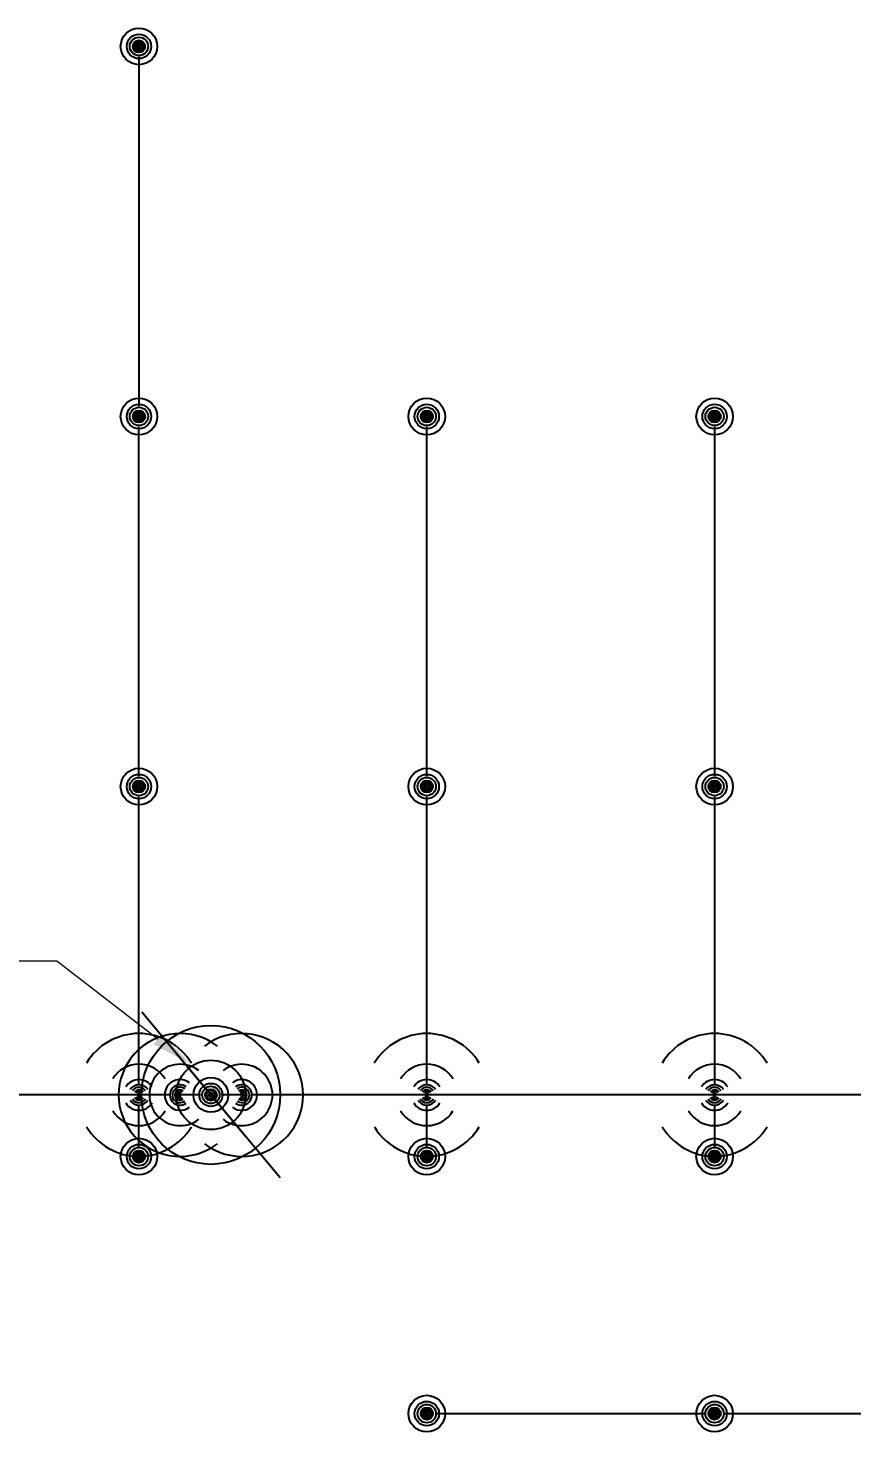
# Model space of a CAD drawing. Extents: x -24247 to 247, y -156 to 1335.
# Drawn here: x -1671 to -1351, y 529 to 1075 of the extents above; entities that cross this region are included whole.
import ezdxf
from ezdxf import colors
from ezdxf.entities.mleader import LeaderData, LeaderLine
from ezdxf.math import Vec2, Vec3

# ---------------------------------------------------------------- set-up
doc = ezdxf.new("R2010")
doc.units = 0
doc.header["$LTSCALE"] = 48
doc.header["$MEASUREMENT"] = 0
for name, color, linetype in [('F-DRYP-N', 3, 'Continuous'), ('F-DRYP-N @ 1 (1)', 3, 'Continuous'), ('F-DRYP-N @ 1 (2)', 3, 'Continuous'), ('F-DRYP-N @ 12', 3, 'Continuous'), ('F-DRYP-N @ 128', 3, 'Continuous'), ('F-DRYP-N @ 16', 3, 'Continuous'), ('F-DRYP-N @ 192', 3, 'Continuous'), ('F-DRYP-N @ 2', 3, 'Continuous'), ('F-DRYP-N @ 24', 3, 'Continuous'), ('F-DRYP-N @ 384', 3, 'Continuous'), ('F-DRYP-N @ 4', 3, 'Continuous'), ('F-DRYP-N @ 48', 3, 'Continuous'), ('F-DRYP-N @ 64', 3, 'Continuous'), ('F-DRYP-N @ 768', 3, 'Continuous'), ('F-DRYP-N @ 8', 3, 'Continuous'), ('F-DRYP-N @ 96', 3, 'Continuous'), ('F-SPRK-HEAD-N', 2, 'Continuous'), ('F-SPRK-HEAD-N @ 1 (1)', 2, 'Continuous'), ('F-SPRK-HEAD-N @ 1 (2)', 2, 'Continuous'), ('F-SPRK-HEAD-N @ 128', 2, 'Continuous'), ('F-SPRK-HEAD-N @ 192', 2, 'Continuous'), ('F-SPRK-HEAD-N @ 48', 2, 'Continuous'), ('F-SPRK-HEAD-N @ 64', 2, 'Continuous'), ('F-SPRK-HEAD-N @ 96', 2, 'Continuous')]:
    doc.layers.add(name, color=color, linetype=linetype)
doc.layers.add('G-ANNO-TEXT', color=70, linetype='Continuous', lineweight=0)
doc.styles.add('Arial', font='arial.ttf')

# ---------------------------------------------------------------- blocks, each defined once
blk = doc.blocks.new('*U14')
blk.add_circle((0, 0), 0.0371)
at = {"color": 7, "lineweight": 0}
blk.add_circle((0, 0), 0.0117, dxfattribs=at)
blk = doc.blocks.new('*U489')
at = {"layer": 'F-SPRK-HEAD-N @ 1 (1)'}
blk.add_blockref('*U14', (-1516, 635.74), dxfattribs=at)
at = {"layer": 'F-SPRK-HEAD-N @ 1 (2)'}
blk.add_blockref('*U14', (-1516, 635.74), dxfattribs=at)
at = {"layer": 'F-SPRK-HEAD-N @ 128', "xscale": 128, "yscale": 128, "zscale": 128}
blk.add_blockref('*U14', (-1516, 635.74), dxfattribs=at)
at = {"layer": 'F-SPRK-HEAD-N @ 192', "xscale": 192, "yscale": 192, "zscale": 192}
blk.add_blockref('*U14', (-1516, 635.74), dxfattribs=at)
at = {"layer": 'F-SPRK-HEAD-N @ 48', "xscale": 48, "yscale": 48, "zscale": 48}
blk.add_blockref('*U14', (-1516, 635.74), dxfattribs=at)
at = {"layer": 'F-SPRK-HEAD-N @ 64', "xscale": 64, "yscale": 64, "zscale": 64}
blk.add_blockref('*U14', (-1516, 635.74), dxfattribs=at)
at = {"layer": 'F-SPRK-HEAD-N @ 96', "xscale": 96, "yscale": 96, "zscale": 96}
blk.add_blockref('*U14', (-1516, 635.74), dxfattribs=at)
blk = doc.blocks.new('*U497')
at = {"layer": 'F-SPRK-HEAD-N @ 1 (1)'}
blk.add_blockref('*U14', (-1516, 779.74), dxfattribs=at)
at = {"layer": 'F-SPRK-HEAD-N @ 1 (2)'}
blk.add_blockref('*U14', (-1516, 779.74), dxfattribs=at)
at = {"layer": 'F-SPRK-HEAD-N @ 128', "xscale": 128, "yscale": 128, "zscale": 128}
blk.add_blockref('*U14', (-1516, 779.74), dxfattribs=at)
at = {"layer": 'F-SPRK-HEAD-N @ 192', "xscale": 192, "yscale": 192, "zscale": 192}
blk.add_blockref('*U14', (-1516, 779.74), dxfattribs=at)
at = {"layer": 'F-SPRK-HEAD-N @ 48', "xscale": 48, "yscale": 48, "zscale": 48}
blk.add_blockref('*U14', (-1516, 779.74), dxfattribs=at)
at = {"layer": 'F-SPRK-HEAD-N @ 64', "xscale": 64, "yscale": 64, "zscale": 64}
blk.add_blockref('*U14', (-1516, 779.74), dxfattribs=at)
at = {"layer": 'F-SPRK-HEAD-N @ 96', "xscale": 96, "yscale": 96, "zscale": 96}
blk.add_blockref('*U14', (-1516, 779.74), dxfattribs=at)
blk = doc.blocks.new('*U498')
at = {"layer": 'F-SPRK-HEAD-N @ 1 (1)'}
blk.add_blockref('*U14', (-1516, 923.74), dxfattribs=at)
at = {"layer": 'F-SPRK-HEAD-N @ 1 (2)'}
blk.add_blockref('*U14', (-1516, 923.74), dxfattribs=at)
at = {"layer": 'F-SPRK-HEAD-N @ 128', "xscale": 128, "yscale": 128, "zscale": 128}
blk.add_blockref('*U14', (-1516, 923.74), dxfattribs=at)
at = {"layer": 'F-SPRK-HEAD-N @ 192', "xscale": 192, "yscale": 192, "zscale": 192}
blk.add_blockref('*U14', (-1516, 923.74), dxfattribs=at)
at = {"layer": 'F-SPRK-HEAD-N @ 48', "xscale": 48, "yscale": 48, "zscale": 48}
blk.add_blockref('*U14', (-1516, 923.74), dxfattribs=at)
at = {"layer": 'F-SPRK-HEAD-N @ 64', "xscale": 64, "yscale": 64, "zscale": 64}
blk.add_blockref('*U14', (-1516, 923.74), dxfattribs=at)
at = {"layer": 'F-SPRK-HEAD-N @ 96', "xscale": 96, "yscale": 96, "zscale": 96}
blk.add_blockref('*U14', (-1516, 923.74), dxfattribs=at)
blk = doc.blocks.new('*U521')
at = {"layer": 'F-SPRK-HEAD-N @ 1 (1)'}
blk.add_blockref('*U14', (-1404, 635.74), dxfattribs=at)
at = {"layer": 'F-SPRK-HEAD-N @ 1 (2)'}
blk.add_blockref('*U14', (-1404, 635.74), dxfattribs=at)
at = {"layer": 'F-SPRK-HEAD-N @ 128', "xscale": 128, "yscale": 128, "zscale": 128}
blk.add_blockref('*U14', (-1404, 635.74), dxfattribs=at)
at = {"layer": 'F-SPRK-HEAD-N @ 192', "xscale": 192, "yscale": 192, "zscale": 192}
blk.add_blockref('*U14', (-1404, 635.74), dxfattribs=at)
at = {"layer": 'F-SPRK-HEAD-N @ 48', "xscale": 48, "yscale": 48, "zscale": 48}
blk.add_blockref('*U14', (-1404, 635.74), dxfattribs=at)
at = {"layer": 'F-SPRK-HEAD-N @ 64', "xscale": 64, "yscale": 64, "zscale": 64}
blk.add_blockref('*U14', (-1404, 635.74), dxfattribs=at)
at = {"layer": 'F-SPRK-HEAD-N @ 96', "xscale": 96, "yscale": 96, "zscale": 96}
blk.add_blockref('*U14', (-1404, 635.74), dxfattribs=at)
blk = doc.blocks.new('*U522')
at = {"layer": 'F-SPRK-HEAD-N @ 1 (1)'}
blk.add_blockref('*U14', (-1404, 779.74), dxfattribs=at)
at = {"layer": 'F-SPRK-HEAD-N @ 1 (2)'}
blk.add_blockref('*U14', (-1404, 779.74), dxfattribs=at)
at = {"layer": 'F-SPRK-HEAD-N @ 128', "xscale": 128, "yscale": 128, "zscale": 128}
blk.add_blockref('*U14', (-1404, 779.74), dxfattribs=at)
at = {"layer": 'F-SPRK-HEAD-N @ 192', "xscale": 192, "yscale": 192, "zscale": 192}
blk.add_blockref('*U14', (-1404, 779.74), dxfattribs=at)
at = {"layer": 'F-SPRK-HEAD-N @ 48', "xscale": 48, "yscale": 48, "zscale": 48}
blk.add_blockref('*U14', (-1404, 779.74), dxfattribs=at)
at = {"layer": 'F-SPRK-HEAD-N @ 64', "xscale": 64, "yscale": 64, "zscale": 64}
blk.add_blockref('*U14', (-1404, 779.74), dxfattribs=at)
at = {"layer": 'F-SPRK-HEAD-N @ 96', "xscale": 96, "yscale": 96, "zscale": 96}
blk.add_blockref('*U14', (-1404, 779.74), dxfattribs=at)
blk = doc.blocks.new('*U523')
at = {"layer": 'F-SPRK-HEAD-N @ 1 (1)'}
blk.add_blockref('*U14', (-1404, 923.74), dxfattribs=at)
at = {"layer": 'F-SPRK-HEAD-N @ 1 (2)'}
blk.add_blockref('*U14', (-1404, 923.74), dxfattribs=at)
at = {"layer": 'F-SPRK-HEAD-N @ 128', "xscale": 128, "yscale": 128, "zscale": 128}
blk.add_blockref('*U14', (-1404, 923.74), dxfattribs=at)
at = {"layer": 'F-SPRK-HEAD-N @ 192', "xscale": 192, "yscale": 192, "zscale": 192}
blk.add_blockref('*U14', (-1404, 923.74), dxfattribs=at)
at = {"layer": 'F-SPRK-HEAD-N @ 48', "xscale": 48, "yscale": 48, "zscale": 48}
blk.add_blockref('*U14', (-1404, 923.74), dxfattribs=at)
at = {"layer": 'F-SPRK-HEAD-N @ 64', "xscale": 64, "yscale": 64, "zscale": 64}
blk.add_blockref('*U14', (-1404, 923.74), dxfattribs=at)
at = {"layer": 'F-SPRK-HEAD-N @ 96', "xscale": 96, "yscale": 96, "zscale": 96}
blk.add_blockref('*U14', (-1404, 923.74), dxfattribs=at)
blk = doc.blocks.new('*U557')
at = {"layer": 'F-SPRK-HEAD-N @ 1 (1)'}
blk.add_blockref('*U14', (-1628, 635.74), dxfattribs=at)
at = {"layer": 'F-SPRK-HEAD-N @ 1 (2)'}
blk.add_blockref('*U14', (-1628, 635.74), dxfattribs=at)
at = {"layer": 'F-SPRK-HEAD-N @ 128', "xscale": 128, "yscale": 128, "zscale": 128}
blk.add_blockref('*U14', (-1628, 635.74), dxfattribs=at)
at = {"layer": 'F-SPRK-HEAD-N @ 192', "xscale": 192, "yscale": 192, "zscale": 192}
blk.add_blockref('*U14', (-1628, 635.74), dxfattribs=at)
at = {"layer": 'F-SPRK-HEAD-N @ 48', "xscale": 48, "yscale": 48, "zscale": 48}
blk.add_blockref('*U14', (-1628, 635.74), dxfattribs=at)
at = {"layer": 'F-SPRK-HEAD-N @ 64', "xscale": 64, "yscale": 64, "zscale": 64}
blk.add_blockref('*U14', (-1628, 635.74), dxfattribs=at)
at = {"layer": 'F-SPRK-HEAD-N @ 96', "xscale": 96, "yscale": 96, "zscale": 96}
blk.add_blockref('*U14', (-1628, 635.74), dxfattribs=at)
blk = doc.blocks.new('*U558')
at = {"layer": 'F-SPRK-HEAD-N @ 1 (1)'}
blk.add_blockref('*U14', (-1628, 779.74), dxfattribs=at)
at = {"layer": 'F-SPRK-HEAD-N @ 1 (2)'}
blk.add_blockref('*U14', (-1628, 779.74), dxfattribs=at)
at = {"layer": 'F-SPRK-HEAD-N @ 128', "xscale": 128, "yscale": 128, "zscale": 128}
blk.add_blockref('*U14', (-1628, 779.74), dxfattribs=at)
at = {"layer": 'F-SPRK-HEAD-N @ 192', "xscale": 192, "yscale": 192, "zscale": 192}
blk.add_blockref('*U14', (-1628, 779.74), dxfattribs=at)
at = {"layer": 'F-SPRK-HEAD-N @ 48', "xscale": 48, "yscale": 48, "zscale": 48}
blk.add_blockref('*U14', (-1628, 779.74), dxfattribs=at)
at = {"layer": 'F-SPRK-HEAD-N @ 64', "xscale": 64, "yscale": 64, "zscale": 64}
blk.add_blockref('*U14', (-1628, 779.74), dxfattribs=at)
at = {"layer": 'F-SPRK-HEAD-N @ 96', "xscale": 96, "yscale": 96, "zscale": 96}
blk.add_blockref('*U14', (-1628, 779.74), dxfattribs=at)
blk = doc.blocks.new('*U559')
at = {"layer": 'F-SPRK-HEAD-N @ 1 (1)'}
blk.add_blockref('*U14', (-1628, 923.74), dxfattribs=at)
at = {"layer": 'F-SPRK-HEAD-N @ 1 (2)'}
blk.add_blockref('*U14', (-1628, 923.74), dxfattribs=at)
at = {"layer": 'F-SPRK-HEAD-N @ 128', "xscale": 128, "yscale": 128, "zscale": 128}
blk.add_blockref('*U14', (-1628, 923.74), dxfattribs=at)
at = {"layer": 'F-SPRK-HEAD-N @ 192', "xscale": 192, "yscale": 192, "zscale": 192}
blk.add_blockref('*U14', (-1628, 923.74), dxfattribs=at)
at = {"layer": 'F-SPRK-HEAD-N @ 48', "xscale": 48, "yscale": 48, "zscale": 48}
blk.add_blockref('*U14', (-1628, 923.74), dxfattribs=at)
at = {"layer": 'F-SPRK-HEAD-N @ 64', "xscale": 64, "yscale": 64, "zscale": 64}
blk.add_blockref('*U14', (-1628, 923.74), dxfattribs=at)
at = {"layer": 'F-SPRK-HEAD-N @ 96', "xscale": 96, "yscale": 96, "zscale": 96}
blk.add_blockref('*U14', (-1628, 923.74), dxfattribs=at)
blk = doc.blocks.new('*U590')
at = {"layer": 'F-SPRK-HEAD-N @ 1 (1)'}
blk.add_blockref('*U14', (-1628, 1067.74), dxfattribs=at)
at = {"layer": 'F-SPRK-HEAD-N @ 1 (2)'}
blk.add_blockref('*U14', (-1628, 1067.74), dxfattribs=at)
at = {"layer": 'F-SPRK-HEAD-N @ 128', "xscale": 128, "yscale": 128, "zscale": 128}
blk.add_blockref('*U14', (-1628, 1067.74), dxfattribs=at)
at = {"layer": 'F-SPRK-HEAD-N @ 192', "xscale": 192, "yscale": 192, "zscale": 192}
blk.add_blockref('*U14', (-1628, 1067.74), dxfattribs=at)
at = {"layer": 'F-SPRK-HEAD-N @ 48', "xscale": 48, "yscale": 48, "zscale": 48}
blk.add_blockref('*U14', (-1628, 1067.74), dxfattribs=at)
at = {"layer": 'F-SPRK-HEAD-N @ 64', "xscale": 64, "yscale": 64, "zscale": 64}
blk.add_blockref('*U14', (-1628, 1067.74), dxfattribs=at)
at = {"layer": 'F-SPRK-HEAD-N @ 96', "xscale": 96, "yscale": 96, "zscale": 96}
blk.add_blockref('*U14', (-1628, 1067.74), dxfattribs=at)
blk = doc.blocks.new('*U647')
at = {"layer": 'F-SPRK-HEAD-N @ 1 (1)'}
blk.add_blockref('*U14', (-1516, 535.74), dxfattribs=at)
at = {"layer": 'F-SPRK-HEAD-N @ 1 (2)'}
blk.add_blockref('*U14', (-1516, 535.74), dxfattribs=at)
at = {"layer": 'F-SPRK-HEAD-N @ 128', "xscale": 128, "yscale": 128, "zscale": 128}
blk.add_blockref('*U14', (-1516, 535.74), dxfattribs=at)
at = {"layer": 'F-SPRK-HEAD-N @ 192', "xscale": 192, "yscale": 192, "zscale": 192}
blk.add_blockref('*U14', (-1516, 535.74), dxfattribs=at)
at = {"layer": 'F-SPRK-HEAD-N @ 48', "xscale": 48, "yscale": 48, "zscale": 48}
blk.add_blockref('*U14', (-1516, 535.74), dxfattribs=at)
at = {"layer": 'F-SPRK-HEAD-N @ 64', "xscale": 64, "yscale": 64, "zscale": 64}
blk.add_blockref('*U14', (-1516, 535.74), dxfattribs=at)
at = {"layer": 'F-SPRK-HEAD-N @ 96', "xscale": 96, "yscale": 96, "zscale": 96}
blk.add_blockref('*U14', (-1516, 535.74), dxfattribs=at)
blk = doc.blocks.new('*U648')
at = {"layer": 'F-SPRK-HEAD-N @ 1 (1)'}
blk.add_blockref('*U14', (-1404, 535.74), dxfattribs=at)
at = {"layer": 'F-SPRK-HEAD-N @ 1 (2)'}
blk.add_blockref('*U14', (-1404, 535.74), dxfattribs=at)
at = {"layer": 'F-SPRK-HEAD-N @ 128', "xscale": 128, "yscale": 128, "zscale": 128}
blk.add_blockref('*U14', (-1404, 535.74), dxfattribs=at)
at = {"layer": 'F-SPRK-HEAD-N @ 192', "xscale": 192, "yscale": 192, "zscale": 192}
blk.add_blockref('*U14', (-1404, 535.74), dxfattribs=at)
at = {"layer": 'F-SPRK-HEAD-N @ 48', "xscale": 48, "yscale": 48, "zscale": 48}
blk.add_blockref('*U14', (-1404, 535.74), dxfattribs=at)
at = {"layer": 'F-SPRK-HEAD-N @ 64', "xscale": 64, "yscale": 64, "zscale": 64}
blk.add_blockref('*U14', (-1404, 535.74), dxfattribs=at)
at = {"layer": 'F-SPRK-HEAD-N @ 96', "xscale": 96, "yscale": 96, "zscale": 96}
blk.add_blockref('*U14', (-1404, 535.74), dxfattribs=at)
blk = doc.blocks.new('*U43')
for start, end in [(31.27433, 148.72567), (211.43418, 328.56582)]:
    blk.add_arc((0, 0), 0.03112, start, end)
blk = doc.blocks.new('*U682')
at = {"layer": 'F-DRYP-N @ 1 (1)'}
blk.add_blockref('*U43', (-1628, 659.74), dxfattribs=at)
at = {"layer": 'F-DRYP-N @ 1 (2)'}
blk.add_blockref('*U43', (-1628, 659.74), dxfattribs=at)
at = {"layer": 'F-DRYP-N @ 12', "xscale": 12, "yscale": 12, "zscale": 12}
blk.add_blockref('*U43', (-1628, 659.74), dxfattribs=at)
at = {"layer": 'F-DRYP-N @ 128', "xscale": 128, "yscale": 128, "zscale": 128}
blk.add_blockref('*U43', (-1628, 659.74), dxfattribs=at)
at = {"layer": 'F-DRYP-N @ 16', "xscale": 16, "yscale": 16, "zscale": 16}
blk.add_blockref('*U43', (-1628, 659.74), dxfattribs=at)
at = {"layer": 'F-DRYP-N @ 192', "xscale": 192, "yscale": 192, "zscale": 192}
blk.add_blockref('*U43', (-1628, 659.74), dxfattribs=at)
at = {"layer": 'F-DRYP-N @ 2', "xscale": 2, "yscale": 2, "zscale": 2}
blk.add_blockref('*U43', (-1628, 659.74), dxfattribs=at)
at = {"layer": 'F-DRYP-N @ 24', "xscale": 24, "yscale": 24, "zscale": 24}
blk.add_blockref('*U43', (-1628, 659.74), dxfattribs=at)
at = {"layer": 'F-DRYP-N @ 384', "xscale": 384, "yscale": 384, "zscale": 384}
blk.add_blockref('*U43', (-1628, 659.74), dxfattribs=at)
at = {"layer": 'F-DRYP-N @ 4', "xscale": 4, "yscale": 4, "zscale": 4}
blk.add_blockref('*U43', (-1628, 659.74), dxfattribs=at)
at = {"layer": 'F-DRYP-N @ 48', "xscale": 48, "yscale": 48, "zscale": 48}
blk.add_blockref('*U43', (-1628, 659.74), dxfattribs=at)
at = {"layer": 'F-DRYP-N @ 64', "xscale": 64, "yscale": 64, "zscale": 64}
blk.add_blockref('*U43', (-1628, 659.74), dxfattribs=at)
at = {"layer": 'F-DRYP-N @ 768', "xscale": 768, "yscale": 768, "zscale": 768}
blk.add_blockref('*U43', (-1628, 659.74), dxfattribs=at)
at = {"layer": 'F-DRYP-N @ 8', "xscale": 8, "yscale": 8, "zscale": 8}
blk.add_blockref('*U43', (-1628, 659.74), dxfattribs=at)
at = {"layer": 'F-DRYP-N @ 96', "xscale": 96, "yscale": 96, "zscale": 96}
blk.add_blockref('*U43', (-1628, 659.74), dxfattribs=at)
blk = doc.blocks.new('*U683')
at = {"layer": 'F-DRYP-N @ 1 (1)'}
blk.add_blockref('*U43', (-1516, 659.74), dxfattribs=at)
at = {"layer": 'F-DRYP-N @ 1 (2)'}
blk.add_blockref('*U43', (-1516, 659.74), dxfattribs=at)
at = {"layer": 'F-DRYP-N @ 12', "xscale": 12, "yscale": 12, "zscale": 12}
blk.add_blockref('*U43', (-1516, 659.74), dxfattribs=at)
at = {"layer": 'F-DRYP-N @ 128', "xscale": 128, "yscale": 128, "zscale": 128}
blk.add_blockref('*U43', (-1516, 659.74), dxfattribs=at)
at = {"layer": 'F-DRYP-N @ 16', "xscale": 16, "yscale": 16, "zscale": 16}
blk.add_blockref('*U43', (-1516, 659.74), dxfattribs=at)
at = {"layer": 'F-DRYP-N @ 192', "xscale": 192, "yscale": 192, "zscale": 192}
blk.add_blockref('*U43', (-1516, 659.74), dxfattribs=at)
at = {"layer": 'F-DRYP-N @ 2', "xscale": 2, "yscale": 2, "zscale": 2}
blk.add_blockref('*U43', (-1516, 659.74), dxfattribs=at)
at = {"layer": 'F-DRYP-N @ 24', "xscale": 24, "yscale": 24, "zscale": 24}
blk.add_blockref('*U43', (-1516, 659.74), dxfattribs=at)
at = {"layer": 'F-DRYP-N @ 384', "xscale": 384, "yscale": 384, "zscale": 384}
blk.add_blockref('*U43', (-1516, 659.74), dxfattribs=at)
at = {"layer": 'F-DRYP-N @ 4', "xscale": 4, "yscale": 4, "zscale": 4}
blk.add_blockref('*U43', (-1516, 659.74), dxfattribs=at)
at = {"layer": 'F-DRYP-N @ 48', "xscale": 48, "yscale": 48, "zscale": 48}
blk.add_blockref('*U43', (-1516, 659.74), dxfattribs=at)
at = {"layer": 'F-DRYP-N @ 64', "xscale": 64, "yscale": 64, "zscale": 64}
blk.add_blockref('*U43', (-1516, 659.74), dxfattribs=at)
at = {"layer": 'F-DRYP-N @ 768', "xscale": 768, "yscale": 768, "zscale": 768}
blk.add_blockref('*U43', (-1516, 659.74), dxfattribs=at)
at = {"layer": 'F-DRYP-N @ 8', "xscale": 8, "yscale": 8, "zscale": 8}
blk.add_blockref('*U43', (-1516, 659.74), dxfattribs=at)
at = {"layer": 'F-DRYP-N @ 96', "xscale": 96, "yscale": 96, "zscale": 96}
blk.add_blockref('*U43', (-1516, 659.74), dxfattribs=at)
blk = doc.blocks.new('*U684')
at = {"layer": 'F-DRYP-N @ 1 (1)'}
blk.add_blockref('*U43', (-1404, 659.74), dxfattribs=at)
at = {"layer": 'F-DRYP-N @ 1 (2)'}
blk.add_blockref('*U43', (-1404, 659.74), dxfattribs=at)
at = {"layer": 'F-DRYP-N @ 12', "xscale": 12, "yscale": 12, "zscale": 12}
blk.add_blockref('*U43', (-1404, 659.74), dxfattribs=at)
at = {"layer": 'F-DRYP-N @ 128', "xscale": 128, "yscale": 128, "zscale": 128}
blk.add_blockref('*U43', (-1404, 659.74), dxfattribs=at)
at = {"layer": 'F-DRYP-N @ 16', "xscale": 16, "yscale": 16, "zscale": 16}
blk.add_blockref('*U43', (-1404, 659.74), dxfattribs=at)
at = {"layer": 'F-DRYP-N @ 192', "xscale": 192, "yscale": 192, "zscale": 192}
blk.add_blockref('*U43', (-1404, 659.74), dxfattribs=at)
at = {"layer": 'F-DRYP-N @ 2', "xscale": 2, "yscale": 2, "zscale": 2}
blk.add_blockref('*U43', (-1404, 659.74), dxfattribs=at)
at = {"layer": 'F-DRYP-N @ 24', "xscale": 24, "yscale": 24, "zscale": 24}
blk.add_blockref('*U43', (-1404, 659.74), dxfattribs=at)
at = {"layer": 'F-DRYP-N @ 384', "xscale": 384, "yscale": 384, "zscale": 384}
blk.add_blockref('*U43', (-1404, 659.74), dxfattribs=at)
at = {"layer": 'F-DRYP-N @ 4', "xscale": 4, "yscale": 4, "zscale": 4}
blk.add_blockref('*U43', (-1404, 659.74), dxfattribs=at)
at = {"layer": 'F-DRYP-N @ 48', "xscale": 48, "yscale": 48, "zscale": 48}
blk.add_blockref('*U43', (-1404, 659.74), dxfattribs=at)
at = {"layer": 'F-DRYP-N @ 64', "xscale": 64, "yscale": 64, "zscale": 64}
blk.add_blockref('*U43', (-1404, 659.74), dxfattribs=at)
at = {"layer": 'F-DRYP-N @ 768', "xscale": 768, "yscale": 768, "zscale": 768}
blk.add_blockref('*U43', (-1404, 659.74), dxfattribs=at)
at = {"layer": 'F-DRYP-N @ 8', "xscale": 8, "yscale": 8, "zscale": 8}
blk.add_blockref('*U43', (-1404, 659.74), dxfattribs=at)
at = {"layer": 'F-DRYP-N @ 96', "xscale": 96, "yscale": 96, "zscale": 96}
blk.add_blockref('*U43', (-1404, 659.74), dxfattribs=at)
blk = doc.blocks.new('*U6')
at = {"linetype": 'Continuous'}
blk.add_arc((0, 0), 0.03112, 232.56697, 127.43303, dxfattribs=at)
blk = doc.blocks.new('*U693')
at = {"layer": 'F-DRYP-N @ 1 (1)', "rotation": 180}
blk.add_blockref('*U6', (-1612, 659.74), dxfattribs=at)
at = {"layer": 'F-DRYP-N @ 1 (2)', "rotation": 180}
blk.add_blockref('*U6', (-1612, 659.74), dxfattribs=at)
at = {"layer": 'F-DRYP-N @ 12', "xscale": 12, "yscale": 12, "zscale": 12, "rotation": 180}
blk.add_blockref('*U6', (-1612, 659.74), dxfattribs=at)
at = {"layer": 'F-DRYP-N @ 128', "xscale": 128, "yscale": 128, "zscale": 128, "rotation": 180}
blk.add_blockref('*U6', (-1612, 659.74), dxfattribs=at)
at = {"layer": 'F-DRYP-N @ 16', "xscale": 16, "yscale": 16, "zscale": 16, "rotation": 180}
blk.add_blockref('*U6', (-1612, 659.74), dxfattribs=at)
at = {"layer": 'F-DRYP-N @ 192', "xscale": 192, "yscale": 192, "zscale": 192, "rotation": 180}
blk.add_blockref('*U6', (-1612, 659.74), dxfattribs=at)
at = {"layer": 'F-DRYP-N @ 2', "xscale": 2, "yscale": 2, "zscale": 2, "rotation": 180}
blk.add_blockref('*U6', (-1612, 659.74), dxfattribs=at)
at = {"layer": 'F-DRYP-N @ 24', "xscale": 24, "yscale": 24, "zscale": 24, "rotation": 180}
blk.add_blockref('*U6', (-1612, 659.74), dxfattribs=at)
at = {"layer": 'F-DRYP-N @ 384', "xscale": 384, "yscale": 384, "zscale": 384, "rotation": 180}
blk.add_blockref('*U6', (-1612, 659.74), dxfattribs=at)
at = {"layer": 'F-DRYP-N @ 4', "xscale": 4, "yscale": 4, "zscale": 4, "rotation": 180}
blk.add_blockref('*U6', (-1612, 659.74), dxfattribs=at)
at = {"layer": 'F-DRYP-N @ 48', "xscale": 48, "yscale": 48, "zscale": 48, "rotation": 180}
blk.add_blockref('*U6', (-1612, 659.74), dxfattribs=at)
at = {"layer": 'F-DRYP-N @ 64', "xscale": 64, "yscale": 64, "zscale": 64, "rotation": 180}
blk.add_blockref('*U6', (-1612, 659.74), dxfattribs=at)
at = {"layer": 'F-DRYP-N @ 768', "xscale": 768, "yscale": 768, "zscale": 768, "rotation": 180}
blk.add_blockref('*U6', (-1612, 659.74), dxfattribs=at)
at = {"layer": 'F-DRYP-N @ 8', "xscale": 8, "yscale": 8, "zscale": 8, "rotation": 180}
blk.add_blockref('*U6', (-1612, 659.74), dxfattribs=at)
at = {"layer": 'F-DRYP-N @ 96', "xscale": 96, "yscale": 96, "zscale": 96, "rotation": 180}
blk.add_blockref('*U6', (-1612, 659.74), dxfattribs=at)
blk = doc.blocks.new('*U694')
at = {"layer": 'F-DRYP-N @ 1 (1)'}
blk.add_blockref('*U6', (-1588, 659.74), dxfattribs=at)
at = {"layer": 'F-DRYP-N @ 1 (2)'}
blk.add_blockref('*U6', (-1588, 659.74), dxfattribs=at)
at = {"layer": 'F-DRYP-N @ 12', "xscale": 12, "yscale": 12, "zscale": 12}
blk.add_blockref('*U6', (-1588, 659.74), dxfattribs=at)
at = {"layer": 'F-DRYP-N @ 128', "xscale": 128, "yscale": 128, "zscale": 128}
blk.add_blockref('*U6', (-1588, 659.74), dxfattribs=at)
at = {"layer": 'F-DRYP-N @ 16', "xscale": 16, "yscale": 16, "zscale": 16}
blk.add_blockref('*U6', (-1588, 659.74), dxfattribs=at)
at = {"layer": 'F-DRYP-N @ 192', "xscale": 192, "yscale": 192, "zscale": 192}
blk.add_blockref('*U6', (-1588, 659.74), dxfattribs=at)
at = {"layer": 'F-DRYP-N @ 2', "xscale": 2, "yscale": 2, "zscale": 2}
blk.add_blockref('*U6', (-1588, 659.74), dxfattribs=at)
at = {"layer": 'F-DRYP-N @ 24', "xscale": 24, "yscale": 24, "zscale": 24}
blk.add_blockref('*U6', (-1588, 659.74), dxfattribs=at)
at = {"layer": 'F-DRYP-N @ 384', "xscale": 384, "yscale": 384, "zscale": 384}
blk.add_blockref('*U6', (-1588, 659.74), dxfattribs=at)
at = {"layer": 'F-DRYP-N @ 4', "xscale": 4, "yscale": 4, "zscale": 4}
blk.add_blockref('*U6', (-1588, 659.74), dxfattribs=at)
at = {"layer": 'F-DRYP-N @ 48', "xscale": 48, "yscale": 48, "zscale": 48}
blk.add_blockref('*U6', (-1588, 659.74), dxfattribs=at)
at = {"layer": 'F-DRYP-N @ 64', "xscale": 64, "yscale": 64, "zscale": 64}
blk.add_blockref('*U6', (-1588, 659.74), dxfattribs=at)
at = {"layer": 'F-DRYP-N @ 768', "xscale": 768, "yscale": 768, "zscale": 768}
blk.add_blockref('*U6', (-1588, 659.74), dxfattribs=at)
at = {"layer": 'F-DRYP-N @ 8', "xscale": 8, "yscale": 8, "zscale": 8}
blk.add_blockref('*U6', (-1588, 659.74), dxfattribs=at)
at = {"layer": 'F-DRYP-N @ 96', "xscale": 96, "yscale": 96, "zscale": 96}
blk.add_blockref('*U6', (-1588, 659.74), dxfattribs=at)
blk = doc.blocks.new('*U45')
at = {"color": 7, "linetype": 'Continuous'}
blk.add_line((-0.03508, 0.04195), (0.03508, -0.04195), dxfattribs=at)
at = {"linetype": 'Continuous'}
blk.add_circle((0, 0), 0.03516, dxfattribs=at)
blk = doc.blocks.new('*U695')
at = {"layer": 'F-DRYP-N @ 1 (1)', "rotation": 180}
blk.add_blockref('*U45', (-1600, 659.74), dxfattribs=at)
at = {"layer": 'F-DRYP-N @ 1 (2)', "rotation": 180}
blk.add_blockref('*U45', (-1600, 659.74), dxfattribs=at)
at = {"layer": 'F-DRYP-N @ 12', "xscale": 12, "yscale": 12, "zscale": 12, "rotation": 180}
blk.add_blockref('*U45', (-1600, 659.74), dxfattribs=at)
at = {"layer": 'F-DRYP-N @ 128', "xscale": 128, "yscale": 128, "zscale": 128, "rotation": 180}
blk.add_blockref('*U45', (-1600, 659.74), dxfattribs=at)
at = {"layer": 'F-DRYP-N @ 16', "xscale": 16, "yscale": 16, "zscale": 16, "rotation": 180}
blk.add_blockref('*U45', (-1600, 659.74), dxfattribs=at)
at = {"layer": 'F-DRYP-N @ 192', "xscale": 192, "yscale": 192, "zscale": 192, "rotation": 180}
blk.add_blockref('*U45', (-1600, 659.74), dxfattribs=at)
at = {"layer": 'F-DRYP-N @ 2', "xscale": 2, "yscale": 2, "zscale": 2, "rotation": 180}
blk.add_blockref('*U45', (-1600, 659.74), dxfattribs=at)
at = {"layer": 'F-DRYP-N @ 24', "xscale": 24, "yscale": 24, "zscale": 24, "rotation": 180}
blk.add_blockref('*U45', (-1600, 659.74), dxfattribs=at)
at = {"layer": 'F-DRYP-N @ 384', "xscale": 384, "yscale": 384, "zscale": 384, "rotation": 180}
blk.add_blockref('*U45', (-1600, 659.74), dxfattribs=at)
at = {"layer": 'F-DRYP-N @ 4', "xscale": 4, "yscale": 4, "zscale": 4, "rotation": 180}
blk.add_blockref('*U45', (-1600, 659.74), dxfattribs=at)
at = {"layer": 'F-DRYP-N @ 48', "xscale": 48, "yscale": 48, "zscale": 48, "rotation": 180}
blk.add_blockref('*U45', (-1600, 659.74), dxfattribs=at)
at = {"layer": 'F-DRYP-N @ 64', "xscale": 64, "yscale": 64, "zscale": 64, "rotation": 180}
blk.add_blockref('*U45', (-1600, 659.74), dxfattribs=at)
at = {"layer": 'F-DRYP-N @ 768', "xscale": 768, "yscale": 768, "zscale": 768, "rotation": 180}
blk.add_blockref('*U45', (-1600, 659.74), dxfattribs=at)
at = {"layer": 'F-DRYP-N @ 8', "xscale": 8, "yscale": 8, "zscale": 8, "rotation": 180}
blk.add_blockref('*U45', (-1600, 659.74), dxfattribs=at)
at = {"layer": 'F-DRYP-N @ 96', "xscale": 96, "yscale": 96, "zscale": 96, "rotation": 180}
blk.add_blockref('*U45', (-1600, 659.74), dxfattribs=at)

msp = doc.modelspace()

# ---------------------------------------------------------------- linework, layer by layer
at = {"layer": 'F-DRYP-N'}
for p, q in [((-1628, 1063.74), (-1628, 927.74)), ((-1628, 783.74), (-1628, 919.74)), ((-1516, 783.74), (-1516, 919.74)), ((-1404, 919.74), (-1404, 783.74)), ((-1628, 663.74), (-1628, 775.74)), ((-1516, 663.74), (-1516, 775.74)), ((-1404, 775.74), (-1404, 663.74)), ((-1616, 659.74), (-2200, 659.74)), ((-1628, 639.74), (-1628, 655.74)), ((-1604, 659.74), (-1612, 659.74)), ((-1588, 659.74), (-1596, 659.74)), ((-1220, 659.74), (-1584, 659.74)), ((-1516, 639.74), (-1516, 655.74)), ((-1404, 655.74), (-1404, 639.74)), ((-1512, 535.74), (-1408, 535.74)), ((-1400, 535.74), (-1296, 535.74))]:
    msp.add_line(p, q, dxfattribs=at)

# ---------------------------------------------------------------- block references
for name in ['*U695', '*U682', '*U693', '*U694', '*U683', '*U684']:
    msp.add_blockref(name, (0, 0), dxfattribs=at)
at = {"layer": 'F-SPRK-HEAD-N'}
for name in ['*U590', '*U559', '*U498', '*U523', '*U558', '*U497', '*U522', '*U557', '*U489', '*U521', '*U647', '*U648']:
    msp.add_blockref(name, (0, 0), dxfattribs=at)

# ---------------------------------------------------------------- leaders
at = {"layer": 'G-ANNO-TEXT'}
ml = msp.add_multileader_mtext('Standard', dxfattribs=at)
ml.set_content('AUXILIARY DRAIN VALVE UNDER BEAM', color=256, style='Arial')
ml.set_leader_properties(color=256, linetype='ByLayer', lineweight=-1)
ml.build(insert=Vec2(0, 0))
ml.multileader.update_dxf_attribs({"has_dogleg": 0, "dogleg_length": 0.125, "arrow_head_size": 16, "scale": 128})
ctx = ml.context
ctx.base_point, ctx.scale, ctx.char_height, ctx.arrow_head_size, ctx.landing_gap_size, ctx.plane_origin = Vec3(-3597.19, 711.74), 128, 12, 16, 4, Vec3(-1608, 671.74)
ctx.text_align_type = 2
notes = []
notes.append((ctx, [(0, (1, 1, 0), (-3464, 711.74), (-1, 0), 16, [(0, [(-1608, 671.74), (-1660, 711.74)], 0, [])])]))
ctx.mtext.insert, ctx.mtext.width, ctx.mtext.alignment, ctx.mtext.flow_direction = Vec3(-3484, 717.85), 131.2058, 3, 5
for ctx, leaders in notes:
    for number, flags, end, landing, length, lines in leaders:
        leader = LeaderData()
        leader.index, (leader.has_last_leader_line, leader.has_dogleg_vector, leader.attachment_direction) = number, flags
        leader.last_leader_point, leader.dogleg_vector, leader.dogleg_length = Vec3(end), Vec3(landing), length
        for number, points, colour, breaks in lines:
            line = LeaderLine()
            line.index, line.vertices, line.color, line.breaks = number, Vec3.list(points), colors.encode_raw_color(colour), breaks
            leader.lines.append(line)
        ctx.leaders.append(leader)

doc.saveas('drawing.dxf')
